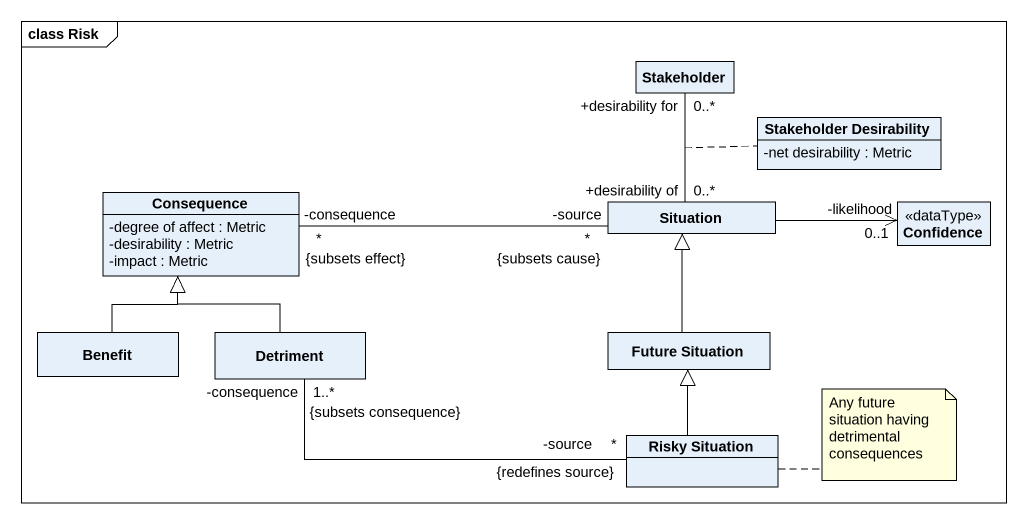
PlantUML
@startuml
mainframe class Risk
hide circle
hide empty members
skinparam classAttributeIconSize 0
class Stakeholder
class "Stakeholder Desirability" as Stakeholder_Desirability {
  -net desirability : Metric
}
class Consequence {
  -degree of affect : Metric
  -desirability : Metric
  -impact : Metric
}
class Situation
class Confidence <<dataType>>
class Benefit
class Detriment
class "Future Situation" as Future_Situation
class "Risky Situation" as Risky_Situation
Stakeholder "+desirability for\n0..*" -- "+desirability of\n0..*" Situation
(Stakeholder, Situation) .. Stakeholder_Desirability
Consequence "-consequence\n*\n{subsets effect}" -right- "*\n-source\n{subsets cause}" Situation
Situation -right-> "-likelihood\n0..1" Confidence
Benefit -up-|> Consequence
Detriment -up-|> Consequence
Detriment "-consequence\n1..*\n{subsets consequence}" -right- "-source\n*\n{redefines source}" Risky_Situation
Future_Situation -up-|> Situation
Risky_Situation -up-|> Future_Situation
note right of Risky_Situation : Any future situation having detrimental consequences
@enduml
